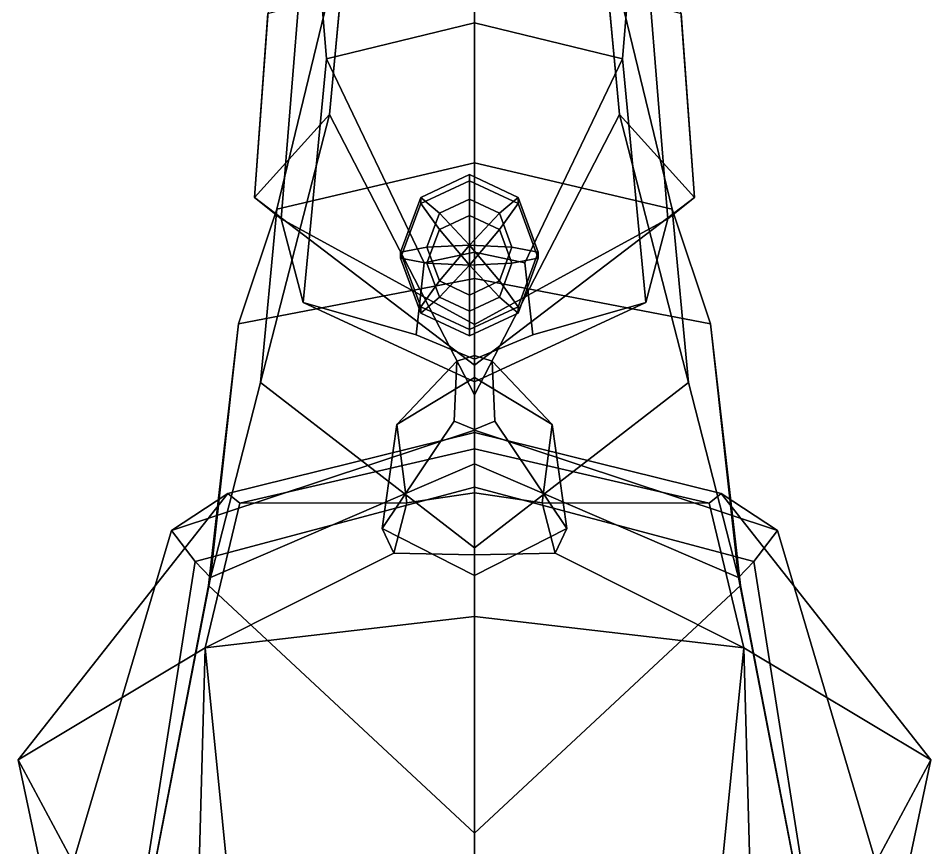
# Model space of a CAD drawing. Extents: x -85 to 85, y -151 to 341.
# Drawn here: x -70.9 to 70.9, y 99.1 to 228 of the extents above; entities that cross this region are included whole.
import ezdxf

# ---------------------------------------------------------------- set-up
doc = ezdxf.new("R2010")
doc.units = 0

msp = doc.modelspace()

# ---------------------------------------------------------------- linework, layer by layer
for points in [[(-29.459309, 264.523621, 248.477859), (-34.193748, 200.15654, 241.651062), (-30.048735, 196.866913, 264.16449), (-25.555105, 252.55603, 270.189667)], [(29.459309, 264.523621, 248.477859), (25.555105, 252.55603, 270.189667), (30.048735, 196.866913, 264.16449), (34.193748, 200.15654, 241.651062)], [(0, 259.823059, 270.975891), (-25.555105, 252.55603, 270.189667), (-23.006514, 221.734741, 294.789612), (0, 227.313889, 295.531921)], [(0, 259.823059, 270.975891), (0, 227.313889, 295.531921), (23.006514, 221.734741, 294.789612), (25.555105, 252.55603, 270.189667)], [(-26.61302, 183.872665, 294.630798), (-23.006514, 221.734741, 294.789612), (-25.555105, 252.55603, 270.189667), (-30.048735, 196.866913, 264.16449)], [(26.61302, 183.872665, 294.630798), (30.048735, 196.866913, 264.16449), (25.555105, 252.55603, 270.189667), (23.006514, 221.734741, 294.789612)], [(-30.736588, 198.355072, 180.884186), (-19.627825, 244.135544, 227.431732), (0, 245.567795, 220.120972), (0, 205.55954, 178.943314)], [(30.736588, 198.355072, 180.884186), (0, 205.55954, 178.943314), (0, 245.567795, 220.120972), (19.627825, 244.135544, 227.431732)], [(-30.736588, 198.355072, 180.884186), (-33.257336, 171.428802, 188.138092), (-22.550318, 213.086761, 224.204544), (-19.627825, 244.135544, 227.431732)], [(30.736588, 198.355072, 180.884186), (19.627825, 244.135544, 227.431732), (22.550318, 213.086761, 224.204544), (33.257336, 171.428802, 188.138092)], [(-32.090694, 228.748657, 244.683548), (-20.781479, 231.879059, 226.157806), (-22.550318, 213.086761, 224.204544), (-34.193748, 200.15654, 241.651062)], [(32.090694, 228.748657, 244.683548), (34.193748, 200.15654, 241.651062), (22.550318, 213.086761, 224.204544), (20.781479, 231.879059, 226.157806)], [(-7.822215, 190.033447, 333.147675), (0, 191.693863, 333.466095), (0, 227.313889, 295.531921), (-23.006514, 221.734741, 294.789612)], [(7.822215, 190.033447, 333.147675), (23.006514, 221.734741, 294.789612), (0, 227.313889, 295.531921), (0, 191.693863, 333.466095)], [(-9.048426, 178.817963, 332.072968), (-7.822215, 190.033447, 333.147675), (-23.006514, 221.734741, 294.789612), (-26.61302, 183.872665, 294.630798)], [(9.048426, 178.817963, 332.072968), (26.61302, 183.872665, 294.630798), (23.006514, 221.734741, 294.789612), (7.822215, 190.033447, 333.147675)], [(0, 174.104645, 242.97467), (-34.193748, 200.15654, 241.651062), (-22.550318, 213.086761, 224.204544), (0, 169.526398, 227.419525)], [(-33.257336, 171.428802, 188.138092), (0, 145.712143, 199.957428), (0, 169.526398, 227.419525), (-22.550318, 213.086761, 224.204544)], [(0, 174.104645, 242.97467), (0, 169.526398, 227.419525), (22.550318, 213.086761, 224.204544), (34.193748, 200.15654, 241.651062)], [(33.257336, 171.428802, 188.138092), (22.550318, 213.086761, 224.204544), (0, 169.526398, 227.419525), (0, 145.712143, 199.957428)], [(0, 187.561935, 154.444122), (-36.650661, 180.545959, 156.334198), (-30.736588, 198.355072, 180.884186), (0, 205.55954, 178.943314)], [(0, 187.561935, 154.444122), (0, 205.55954, 178.943314), (30.736588, 198.355072, 180.884186), (36.650661, 180.545959, 156.334198)], [(-8.350299, 199.239532, 341.694489), (-0.791824, 202.766037, 342.07605), (-0.791824, 203.72673, 335.181488), (-8.350299, 200.200226, 334.799988)], [(-5.463204, 197.725403, 328.870331), (-8.350299, 200.200226, 334.799988), (-0.791824, 203.72673, 335.181488), (-0.791824, 199.904922, 329.10611)], [(-5.463204, 195.210236, 346.920471), (-0.791824, 197.389786, 347.156281), (-0.791824, 202.766037, 342.07605), (-8.350299, 199.239532, 341.694489)], [(6.766652, 199.239532, 341.694489), (6.766652, 200.200226, 334.799988), (-0.791824, 203.72673, 335.181488), (-0.791824, 202.766037, 342.07605)], [(3.879555, 197.725403, 328.870331), (-0.791824, 199.904922, 329.10611), (-0.791824, 203.72673, 335.181488), (6.766652, 200.200226, 334.799988)], [(3.879555, 195.210236, 346.920471), (6.766652, 199.239532, 341.694489), (-0.791824, 202.766037, 342.07605), (-0.791824, 197.389786, 347.156281)], [(-34.193748, 200.15654, 241.651062), (0, 174.104645, 242.97467), (0, 180.436417, 262.38681), (-30.048735, 196.866913, 264.16449)], [(-11.481114, 190.725555, 340.773315), (-8.350299, 199.239532, 341.694489), (-8.350299, 200.200226, 334.799988), (-11.481114, 191.686295, 333.878815)], [(-11.481114, 191.686295, 333.878815), (-8.350299, 200.200226, 334.799988), (-5.463204, 197.725403, 328.870331), (-7.39817, 192.463516, 328.300995)], [(-0.791824, 192.760376, 326.170441), (-5.463204, 197.725403, 328.870331), (-0.791824, 199.904922, 329.10611)], [(-0.791824, 192.760376, 326.170441), (-0.791824, 199.904922, 329.10611), (3.879555, 197.725403, 328.870331)], [(34.193748, 200.15654, 241.651062), (30.048735, 196.866913, 264.16449), (0, 180.436417, 262.38681), (0, 174.104645, 242.97467)], [(9.897467, 191.686295, 333.878815), (5.814521, 192.463516, 328.300995), (3.879555, 197.725403, 328.870331), (6.766652, 200.200226, 334.799988)], [(9.897467, 190.725555, 340.773315), (9.897467, 191.686295, 333.878815), (6.766652, 200.200226, 334.799988), (6.766652, 199.239532, 341.694489)], [(-7.39817, 189.948349, 346.351166), (-5.463204, 195.210236, 346.920471), (-8.350299, 199.239532, 341.694489), (-11.481114, 190.725555, 340.773315)], [(5.814521, 189.948349, 346.351166), (9.897467, 190.725555, 340.773315), (6.766652, 199.239532, 341.694489), (3.879555, 195.210236, 346.920471)], [(-41.333614, 139.865402, 159.956573), (-33.257336, 171.428802, 188.138092), (-30.736588, 198.355072, 180.884186), (-36.650661, 180.545959, 156.334198)], [(-7.39817, 192.463516, 328.300995), (-5.463204, 197.725403, 328.870331), (-0.791824, 192.760376, 326.170441)], [(-0.791824, 189.651474, 348.48172), (-0.791824, 197.389786, 347.156281), (-5.463204, 195.210236, 346.920471)], [(5.814521, 192.463516, 328.300995), (-0.791824, 192.760376, 326.170441), (3.879555, 197.725403, 328.870331)], [(-0.791824, 189.651474, 348.48172), (3.879555, 195.210236, 346.920471), (-0.791824, 197.389786, 347.156281)], [(36.650661, 180.545959, 156.334198), (30.736588, 198.355072, 180.884186), (33.257336, 171.428802, 188.138092), (41.333614, 139.865402, 159.956573)], [(0, 180.436417, 262.38681), (0, 171.508362, 293.639801), (-26.61302, 183.872665, 294.630798), (-30.048735, 196.866913, 264.16449)], [(0, 180.436417, 262.38681), (30.048735, 196.866913, 264.16449), (26.61302, 183.872665, 294.630798), (0, 171.508362, 293.639801)], [(-0.791824, 189.651474, 348.48172), (-5.463204, 195.210236, 346.920471), (-7.39817, 189.948349, 346.351166)], [(-0.791824, 189.651474, 348.48172), (5.814521, 189.948349, 346.351166), (3.879555, 195.210236, 346.920471)], [(-8.350299, 183.172424, 332.957672), (-11.481114, 191.686295, 333.878815), (-7.39817, 192.463516, 328.300995), (-5.463204, 187.201675, 327.731689)], [(-8.350299, 182.211716, 339.852203), (-11.481114, 190.725555, 340.773315), (-11.481114, 191.686295, 333.878815), (-8.350299, 183.172424, 332.957672)], [(0, 175.075302, 332.014832), (0, 191.693863, 333.466095), (-7.822215, 190.033447, 333.147675), (-9.048426, 178.817963, 332.072968)], [(-5.463204, 187.201675, 327.731689), (-7.39817, 192.463516, 328.300995), (-0.791824, 192.760376, 326.170441)], [(-0.791824, 185.022095, 327.495911), (-5.463204, 187.201675, 327.731689), (-0.791824, 192.760376, 326.170441)], [(-0.791824, 185.022095, 327.495911), (-0.791824, 192.760376, 326.170441), (3.879555, 187.201675, 327.731689)], [(3.879555, 187.201675, 327.731689), (-0.791824, 192.760376, 326.170441), (5.814521, 192.463516, 328.300995)], [(0, 175.075302, 332.014832), (9.048426, 178.817963, 332.072968), (7.822215, 190.033447, 333.147675), (0, 191.693863, 333.466095)], [(6.766652, 183.172424, 332.957672), (3.879555, 187.201675, 327.731689), (5.814521, 192.463516, 328.300995), (9.897467, 191.686295, 333.878815)], [(6.766652, 182.211716, 339.852203), (6.766652, 183.172424, 332.957672), (9.897467, 191.686295, 333.878815), (9.897467, 190.725555, 340.773315)], [(-8.350299, 182.211716, 339.852203), (-5.463204, 184.686508, 345.78183), (-7.39817, 189.948349, 346.351166), (-11.481114, 190.725555, 340.773315)], [(6.766652, 182.211716, 339.852203), (9.897467, 190.725555, 340.773315), (5.814521, 189.948349, 346.351166), (3.879555, 184.686508, 345.78183)], [(-5.463204, 184.686508, 345.78183), (-0.791824, 189.651474, 348.48172), (-7.39817, 189.948349, 346.351166)], [(-0.791824, 182.506958, 345.546021), (-0.791824, 189.651474, 348.48172), (-5.463204, 184.686508, 345.78183)], [(3.879555, 184.686508, 345.78183), (5.814521, 189.948349, 346.351166), (-0.791824, 189.651474, 348.48172)], [(-0.791824, 182.506958, 345.546021), (3.879555, 184.686508, 345.78183), (-0.791824, 189.651474, 348.48172)], [(-40.993786, 141.100433, 120.367966), (-36.650661, 180.545959, 156.334198), (0, 187.561935, 154.444122), (0, 158.804886, 121.943184)], [(-0.791824, 179.645844, 332.576141), (-8.350299, 183.172424, 332.957672), (-5.463204, 187.201675, 327.731689), (-0.791824, 185.022095, 327.495911)], [(-0.791824, 179.645844, 332.576141), (-0.791824, 185.022095, 327.495911), (3.879555, 187.201675, 327.731689), (6.766652, 183.172424, 332.957672)], [(40.993786, 141.100433, 120.367966), (0, 158.804886, 121.943184), (0, 187.561935, 154.444122), (36.650661, 180.545959, 156.334198)], [(-0.791824, 178.68515, 339.470642), (-0.791824, 182.506958, 345.546021), (-5.463204, 184.686508, 345.78183), (-8.350299, 182.211716, 339.852203)], [(-0.791824, 178.68515, 339.470642), (6.766652, 182.211716, 339.852203), (3.879555, 184.686508, 345.78183), (-0.791824, 182.506958, 345.546021)], [(0, 175.075302, 332.014832), (-9.048426, 178.817963, 332.072968), (-26.61302, 183.872665, 294.630798), (0, 171.508362, 293.639801)], [(-0.791824, 178.68515, 339.470642), (-8.350299, 182.211716, 339.852203), (-8.350299, 183.172424, 332.957672), (-0.791824, 179.645844, 332.576141)], [(-0.791824, 178.68515, 339.470642), (-0.791824, 179.645844, 332.576141), (6.766652, 183.172424, 332.957672), (6.766652, 182.211716, 339.852203)], [(0, 175.075302, 332.014832), (0, 171.508362, 293.639801), (26.61302, 183.872665, 294.630798), (9.048426, 178.817963, 332.072968)], [(-53.691235, 75.668274, 138.545212), (-41.333614, 139.865402, 159.956573), (-36.650661, 180.545959, 156.334198), (-40.993786, 141.100433, 120.367966)], [(53.691235, 75.668274, 138.545212), (40.993786, 141.100433, 120.367966), (36.650661, 180.545959, 156.334198), (41.333614, 139.865402, 159.956573)], [(-3.184873, 165.406693, -78.683846), (-14.336747, 148.718079, -68.785751), (-12.073568, 164.913635, -57.67646), (-2.732237, 174.728271, -76.457306)], [(-2.732237, 174.728271, -76.457306), (-12.073568, 164.913635, -57.67646), (0, 172.176682, -55.985794), (0, 175.606522, -76.261551)], [(0, 164.135422, -79.001541), (-3.184873, 165.406693, -78.683846), (-2.732237, 174.728271, -76.457306), (0, 175.606522, -76.261551)], [(0, 164.135422, -79.001541), (0, 175.606522, -76.261551), (2.732237, 174.728271, -76.457306), (3.184873, 165.406693, -78.683846)], [(2.732237, 174.728271, -76.457306), (0, 175.606522, -76.261551), (0, 172.176682, -55.985794), (12.073568, 164.913635, -57.67646)], [(3.184873, 165.406693, -78.683846), (2.732237, 174.728271, -76.457306), (12.073568, 164.913635, -57.67646), (14.336747, 148.718079, -68.785751)], [(-12.073568, 164.913635, -57.67646), (-10.496042, 152.714005, -49.045685), (0, 154.268509, -51.073872), (0, 172.176682, -55.985794)], [(12.073568, 164.913635, -57.67646), (0, 172.176682, -55.985794), (0, 154.268509, -51.073872), (10.496042, 152.714005, -49.045685)], [(-41.333614, 139.865402, 159.956573), (0, 101.406639, 177.654236), (0, 145.712143, 199.957428), (-33.257336, 171.428802, 188.138092)], [(41.333614, 139.865402, 159.956573), (33.257336, 171.428802, 188.138092), (0, 145.712143, 199.957428), (0, 101.406639, 177.654236)], [(0, 164.135422, -79.001541), (0, 141.412933, -71.752396), (-14.336747, 148.718079, -68.785751), (-3.184873, 165.406693, -78.683846)], [(-14.336747, 148.718079, -68.785751), (-12.537148, 144.887146, -56.187492), (-10.496042, 152.714005, -49.045685), (-12.073568, 164.913635, -57.67646)], [(0, 164.135422, -79.001541), (3.184873, 165.406693, -78.683846), (14.336747, 148.718079, -68.785751), (0, 141.412933, -71.752396)], [(14.336747, 148.718079, -68.785751), (12.073568, 164.913635, -57.67646), (10.496042, 152.714005, -49.045685), (12.537148, 144.887146, -56.187492)], [(-47.097572, 148.444794, 21.679363), (-43.384518, 143.624268, 90.344795), (0, 155.174225, 90.113487), (0, 164.005066, 25.353256)], [(0, 164.005066, 25.353256), (0, 163.641281, -11.700422), (-38.312435, 154.151306, -13.738611), (-47.097572, 148.444794, 21.679363)], [(0, 163.641281, -11.700422), (0, 161.13266, -46.500324), (-36.471436, 152.683533, -38.020222), (-38.312435, 154.151306, -13.738611)], [(47.097572, 148.444794, 21.679363), (0, 164.005066, 25.353256), (0, 155.174225, 90.113487), (43.384518, 143.624268, 90.344795)], [(0, 164.005066, 25.353256), (47.097572, 148.444794, 21.679363), (38.312435, 154.151306, -13.738611), (0, 163.641281, -11.700422)], [(0, 163.641281, -11.700422), (38.312435, 154.151306, -13.738611), (36.471436, 152.683533, -38.020222), (0, 161.13266, -46.500324)], [(-10.496042, 152.714005, -49.045685), (-36.471436, 152.683533, -38.020222), (0, 161.13266, -46.500324), (0, 154.268509, -51.073872)], [(10.496042, 152.714005, -49.045685), (0, 154.268509, -51.073872), (0, 161.13266, -46.500324), (36.471436, 152.683533, -38.020222)], [(0, 155.174225, 90.113487), (-43.384518, 143.624268, 90.344795), (-40.993786, 141.100433, 120.367966), (0, 158.804886, 121.943184)], [(0, 155.174225, 90.113487), (0, 158.804886, 121.943184), (40.993786, 141.100433, 120.367966), (43.384518, 143.624268, 90.344795)], [(-70.886993, 112.769875, -22.685003), (-38.312435, 154.151306, -13.738611), (-36.471436, 152.683533, -38.020222), (-41.84277, 130.193268, -47.77874)], [(-47.097572, 148.444794, 21.679363), (-38.312435, 154.151306, -13.738611), (-70.886993, 112.769875, -22.685003), (-62.357029, 96.840569, 23.192087)], [(70.886993, 112.769875, -22.685003), (41.84277, 130.193268, -47.77874), (36.471436, 152.683533, -38.020222), (38.312435, 154.151306, -13.738611)], [(47.097572, 148.444794, 21.679363), (62.357029, 96.840569, 23.192087), (70.886993, 112.769875, -22.685003), (38.312435, 154.151306, -13.738611)], [(-12.537148, 144.887146, -56.187492), (-41.84277, 130.193268, -47.77874), (-36.471436, 152.683533, -38.020222), (-10.496042, 152.714005, -49.045685)], [(12.537148, 144.887146, -56.187492), (10.496042, 152.714005, -49.045685), (36.471436, 152.683533, -38.020222), (41.84277, 130.193268, -47.77874)], [(-62.357029, 96.840569, 23.192087), (-54.127506, 75.620972, 91.255638), (-43.384518, 143.624268, 90.344795), (-47.097572, 148.444794, 21.679363)], [(0, 141.412933, -71.752396), (0, 144.636795, -59.862572), (-12.537148, 144.887146, -56.187492), (-14.336747, 148.718079, -68.785751)], [(0, 141.412933, -71.752396), (14.336747, 148.718079, -68.785751), (12.537148, 144.887146, -56.187492), (0, 144.636795, -59.862572)], [(62.357029, 96.840569, 23.192087), (47.097572, 148.444794, 21.679363), (43.384518, 143.624268, 90.344795), (54.127506, 75.620972, 91.255638)], [(-12.537148, 144.887146, -56.187492), (0, 144.636795, -59.862572), (0, 135.058289, -63.777664), (-41.84277, 130.193268, -47.77874)], [(12.537148, 144.887146, -56.187492), (41.84277, 130.193268, -47.77874), (0, 135.058289, -63.777664), (0, 144.636795, -59.862572)], [(-54.127506, 75.620972, 91.255638), (-53.691235, 75.668274, 138.545212), (-40.993786, 141.100433, 120.367966), (-43.384518, 143.624268, 90.344795)], [(54.127506, 75.620972, 91.255638), (43.384518, 143.624268, 90.344795), (40.993786, 141.100433, 120.367966), (53.691235, 75.668274, 138.545212)], [(-53.691235, 75.668274, 138.545212), (0, 71.91468, 177.929077), (0, 101.406639, 177.654236), (-41.333614, 139.865402, 159.956573)], [(53.691235, 75.668274, 138.545212), (41.333614, 139.865402, 159.956573), (0, 101.406639, 177.654236), (0, 71.91468, 177.929077)], [(0, 73.728943, -55.083752), (-36.471436, 76.234238, -44.01722), (-41.84277, 130.193268, -47.77874), (0, 135.058289, -63.777664)], [(0, 73.728943, -55.083752), (0, 135.058289, -63.777664), (41.84277, 130.193268, -47.77874), (36.471436, 76.234238, -44.01722)], [(-41.84277, 130.193268, -47.77874), (-44.855942, 21.35755, -55.838268), (-51.085762, 19.12801, -51.651215), (-70.886993, 112.769875, -22.685003)], [(-41.84277, 130.193268, -47.77874), (-36.471436, 76.234238, -44.01722), (-38.21125, 19.497229, -52.344616), (-44.855942, 21.35755, -55.838268)], [(41.84277, 130.193268, -47.77874), (44.855942, 21.35755, -55.838268), (38.21125, 19.497229, -52.344616), (36.471436, 76.234238, -44.01722)], [(41.84277, 130.193268, -47.77874), (70.886993, 112.769875, -22.685003), (51.085762, 19.12801, -51.651215), (44.855942, 21.35755, -55.838268)], [(-62.357029, 96.840569, 23.192087), (-70.886993, 112.769875, -22.685003), (-51.085762, 19.12801, -51.651215), (-62.357029, 8.321113, 3.128047)], [(62.357029, 96.840569, 23.192087), (62.357029, 8.321113, 3.128047), (51.085762, 19.12801, -51.651215), (70.886993, 112.769875, -22.685003)]]:
    msp.add_3dface(points)

doc.saveas('drawing.dxf')
